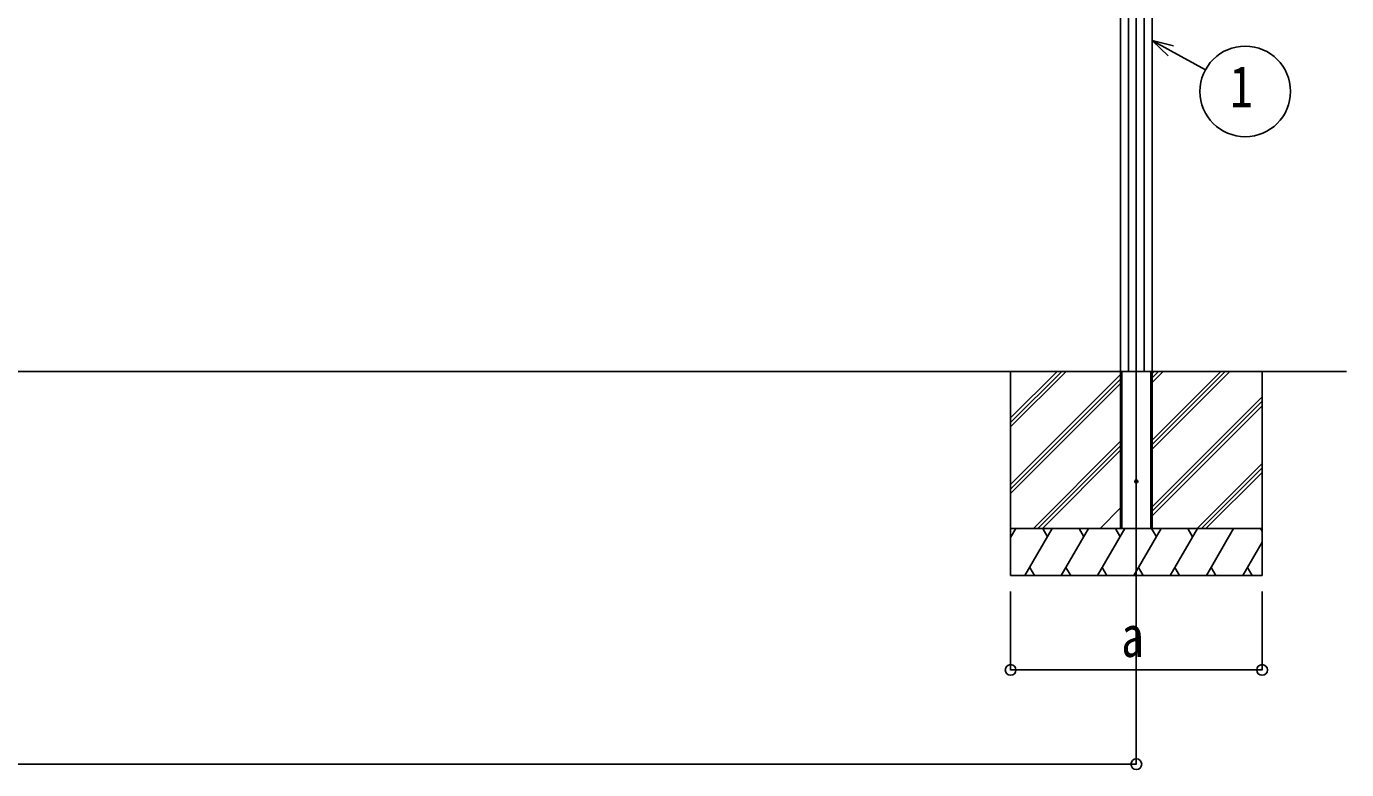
# Model space of a CAD drawing. Units: millimetres, scale not verified. Extents: x -16820 to 16820, y -11880 to 11880.
# Drawn here: x -8746 to -4546, y -9217 to -6853 of the extents above; entities that cross this region are included whole.
import ezdxf
from ezdxf.enums import TextEntityAlignment as Align

# ---------------------------------------------------------------- set-up
doc = ezdxf.new("R2010")
doc.units = ezdxf.units.MM
doc.header["$LTSCALE"] = 60
for name, color, linetype in [('0-3_YKK_12', 2, 'Continuous'), ('0-4_YKK_A1', 4, 'Continuous'), ('0-5_YKK_D', 6, 'Continuous')]:
    doc.layers.add(name, color=color, linetype=linetype)
doc.styles.add('ＭＳ ゴシック', font='')
doc.styles.get('ＭＳ ゴシック').set_extended_font_data('MS Gothic')

msp = doc.modelspace()

# ---------------------------------------------------------------- linework, layer by layer
at = {"layer": '0-3_YKK_12'}
msp.add_line((-5214.92, -5749.33), (-5214.92, -8719.28), dxfattribs=at)
at = {"layer": '0-4_YKK_A1'}
for p, q in [((-5239.74, -5579.62), (-5239.74, -7950)), ((-5190.11, -5579.62), (-5190.11, -7950)), ((-5164.92, -5581.36), (-5164.92, -7950)), ((-4545.98, -7950), (-13653.69, -7950)), ((-5614.83, -7950), (-5614.83, -8600)), ((-5614.83, -8126.63), (-5438.2, -7950)), ((-5614.83, -8112.49), (-5452.35, -7950)), ((-5614.83, -8098.35), (-5466.49, -7950)), ((-5614.83, -8310.48), (-5264.83, -7960.48)), ((-5614.83, -8324.62), (-5264.83, -7974.62)), ((-5262.42, -7950), (-5262.42, -8450)), ((-5260.92, -7950), (-5260.92, -8450)), ((-5165.22, -7950), (-5164.92, -7950)), ((-5164.92, -7950), (-5164.92, -8450)), ((-5164.83, -8197.13), (-4917.7, -7950)), ((-5164.83, -8182.99), (-4931.85, -7950)), ((-5164.83, -8168.85), (-4945.99, -7950)), ((-5164.83, -7985), (-5129.84, -7950)), ((-5164.83, -7970.86), (-5143.98, -7950)), ((-5164.83, -7956.71), (-5158.12, -7950)), ((-4814.83, -7950), (-4814.83, -8600)), ((-5614.83, -8338.76), (-5264.83, -7988.76)), ((-5164.83, -8380.98), (-4814.83, -8030.98)), ((-5164.83, -8395.12), (-4814.83, -8045.12)), ((-5164.83, -8409.26), (-4814.83, -8059.26)), ((-5542.23, -8450), (-5264.83, -8172.61)), ((-5528.08, -8450), (-5264.83, -8186.75)), ((-5513.94, -8450), (-5264.83, -8200.9)), ((-5021.73, -8450), (-4814.83, -8243.11)), ((-5007.58, -8450), (-4814.83, -8257.25)), ((-4993.44, -8450), (-4814.83, -8271.39)), ((-5330.09, -8450), (-5264.83, -8384.74)), ((-4814.83, -8450), (-5614.83, -8450)), ((-5614.83, -8478.94), (-5598.13, -8450)), ((-5613.13, -8475.98), (-5614.83, -8473.02)), ((-5569.26, -8600), (-5482.66, -8450)), ((-5497.66, -8475.98), (-5512.66, -8450)), ((-5453.79, -8600), (-5367.19, -8450)), ((-5382.19, -8475.98), (-5397.19, -8450)), ((-5338.32, -8600), (-5251.72, -8450)), ((-5266.72, -8475.98), (-5281.72, -8450)), ((-5262.42, -8450), (-5261.42, -8450)), ((-5261.42, -8450), (-5260.92, -8450)), ((-5260.92, -8450), (-5168.92, -8450)), ((-5222.85, -8600), (-5136.25, -8450)), ((-5151.25, -8475.98), (-5166.25, -8450)), ((-5165.22, -8450), (-5164.92, -8450)), ((-5107.38, -8600), (-5020.78, -8450)), ((-5035.78, -8475.98), (-5050.78, -8450)), ((-4991.91, -8600), (-4905.3, -8450)), ((-4814.83, -8458.66), (-4819.84, -8450)), ((-4876.44, -8600), (-4814.83, -8493.3)), ((-5614.83, -8600), (-4814.83, -8600)), ((-5554.26, -8574.02), (-5539.26, -8600)), ((-5438.79, -8574.02), (-5423.79, -8600)), ((-5323.32, -8574.02), (-5308.32, -8600)), ((-5207.85, -8574.02), (-5192.85, -8600)), ((-5092.38, -8574.02), (-5077.38, -8600)), ((-4976.91, -8574.02), (-4961.91, -8600)), ((-4861.44, -8574.02), (-4846.44, -8600))]:
    msp.add_line(p, q, dxfattribs=at)
for points in [[(-5264.92, -5581.36), (-5264.92, -7950), (-5264.62, -7950), (-5165.22, -7950)], [(-5264.92, -7950), (-5264.92, -8450), (-5264.62, -8450)], [(-5168.92, -7950), (-5168.92, -8450), (-5168.42, -8450), (-5167.42, -8450)], [(-5167.42, -7950), (-5167.42, -8450), (-5167.12, -8450), (-5165.22, -8450)], [(-5264.62, -8450), (-5262.72, -8450), (-5262.42, -8450)]]:
    msp.add_lwpolyline(points, dxfattribs=at)
msp.add_circle((-5214.92, -8300), 5, dxfattribs=at)
at = {"layer": '0-5_YKK_D'}
for p, q in [((-5614.83, -8650), (-5614.83, -8901)), ((-5214.93, -8650), (-5214.93, -9201)), ((-4814.83, -8650), (-4814.83, -8901)), ((-5614.83, -8900), (-4814.83, -8900)), ((-13014.93, -9200), (-5214.93, -9200))]:
    msp.add_line(p, q, dxfattribs=at)
for points in [[(-5113.96, -6946.29), (-5164.92, -6897.72), (-5096.5, -6914.3)], [(-5164.92, -6897.72), (-5105.23, -6930.29), (-4994.88, -6990.5)]]:
    msp.add_lwpolyline(points, dxfattribs=at)
for centre, radius in [((-4868.48, -7059.48), 144), ((-5614.83, -8900), 17), ((-4814.83, -8900), 17), ((-5214.93, -9200), 17)]:
    msp.add_circle(centre, radius, dxfattribs=at)

# ---------------------------------------------------------------- texts
at = {"layer": '0-5_YKK_D', "style": 'ＭＳ ゴシック', "width": 0.8}
for s, p in [('1', (-4916.48, -7149.48)), ('a', (-5262.83, -8898))]:
    msp.add_text(s, height=132, dxfattribs=at).set_placement(p, align=Align.BOTTOM_LEFT)

doc.saveas('drawing.dxf')
